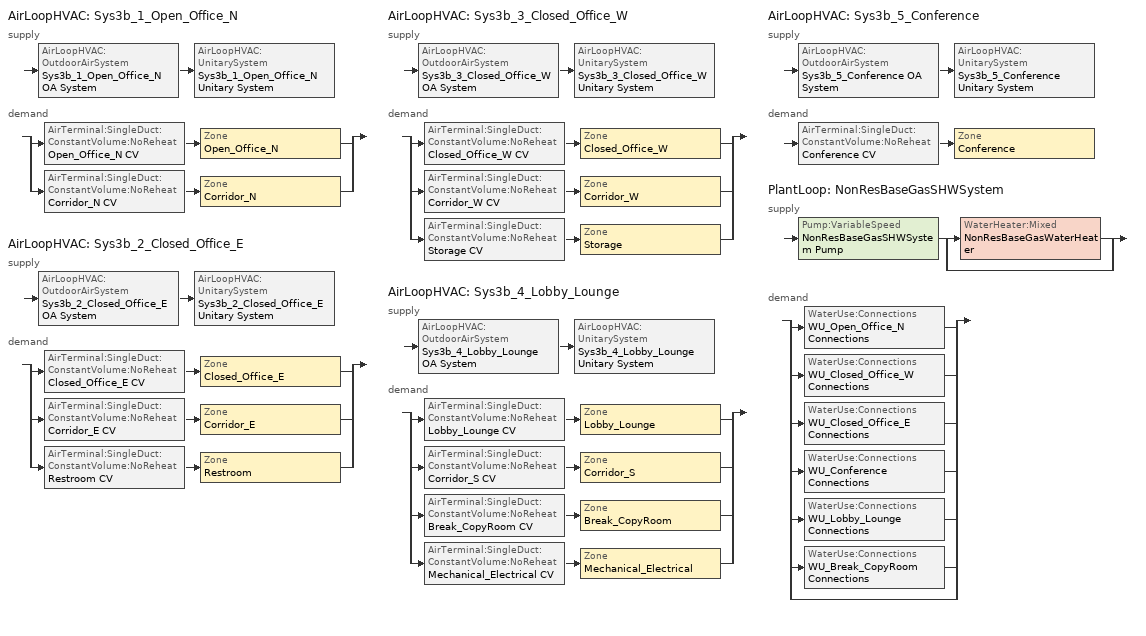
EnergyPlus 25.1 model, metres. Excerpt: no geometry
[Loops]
AirLoopHVAC 'Sys3b_1_Open_Office_N'
 supply: AirLoopHVAC:OutdoorAirSystem 'Sys3b_1_Open_Office_N OA System' > AirLoopHVAC:UnitarySystem 'Sys3b_1_Open_Office_N Unitary System'
 demand: split
  | AirTerminal:SingleDuct:ConstantVolume:NoReheat 'Open_Office_N CV' > Zone 'Open_Office_N'
  | AirTerminal:SingleDuct:ConstantVolume:NoReheat 'Corridor_N CV' > Zone 'Corridor_N'
AirLoopHVAC 'Sys3b_2_Closed_Office_E'
 supply: AirLoopHVAC:OutdoorAirSystem 'Sys3b_2_Closed_Office_E OA System' > AirLoopHVAC:UnitarySystem 'Sys3b_2_Closed_Office_E Unitary System'
 demand: split
  | AirTerminal:SingleDuct:ConstantVolume:NoReheat 'Closed_Office_E CV' > Zone 'Closed_Office_E'
  | AirTerminal:SingleDuct:ConstantVolume:NoReheat 'Corridor_E CV' > Zone 'Corridor_E'
  | AirTerminal:SingleDuct:ConstantVolume:NoReheat 'Restroom CV' > Zone 'Restroom'
AirLoopHVAC 'Sys3b_3_Closed_Office_W'
 supply: AirLoopHVAC:OutdoorAirSystem 'Sys3b_3_Closed_Office_W OA System' > AirLoopHVAC:UnitarySystem 'Sys3b_3_Closed_Office_W Unitary System'
 demand: split
  | AirTerminal:SingleDuct:ConstantVolume:NoReheat 'Closed_Office_W CV' > Zone 'Closed_Office_W'
  | AirTerminal:SingleDuct:ConstantVolume:NoReheat 'Corridor_W CV' > Zone 'Corridor_W'
  | AirTerminal:SingleDuct:ConstantVolume:NoReheat 'Storage CV' > Zone 'Storage'
AirLoopHVAC 'Sys3b_4_Lobby_Lounge'
 supply: AirLoopHVAC:OutdoorAirSystem 'Sys3b_4_Lobby_Lounge OA System' > AirLoopHVAC:UnitarySystem 'Sys3b_4_Lobby_Lounge Unitary System'
 demand: split
  | AirTerminal:SingleDuct:ConstantVolume:NoReheat 'Lobby_Lounge CV' > Zone 'Lobby_Lounge'
  | AirTerminal:SingleDuct:ConstantVolume:NoReheat 'Corridor_S CV' > Zone 'Corridor_S'
  | AirTerminal:SingleDuct:ConstantVolume:NoReheat 'Break_CopyRoom CV' > Zone 'Break_CopyRoom'
  | AirTerminal:SingleDuct:ConstantVolume:NoReheat 'Mechanical_Electrical CV' > Zone 'Mechanical_Electrical'
AirLoopHVAC 'Sys3b_5_Conference'
 supply: AirLoopHVAC:OutdoorAirSystem 'Sys3b_5_Conference OA System' > AirLoopHVAC:UnitarySystem 'Sys3b_5_Conference Unitary System'
 demand: AirTerminal:SingleDuct:ConstantVolume:NoReheat 'Conference CV' > Zone 'Conference'
PlantLoop 'NonResBaseGasSHWSystem'
 supply: Pump:VariableSpeed 'NonResBaseGasSHWSystem Pump' > split
  | WaterHeater:Mixed 'NonResBaseGasWaterHeater'
  | bypass
 demand: split
  | WaterUse:Connections 'WU_Open_Office_N Connections'
  | WaterUse:Connections 'WU_Closed_Office_W Connections'
  | WaterUse:Connections 'WU_Closed_Office_E Connections'
  | WaterUse:Connections 'WU_Conference Connections'
  | WaterUse:Connections 'WU_Lobby_Lounge Connections'
  | WaterUse:Connections 'WU_Break_CopyRoom Connections'
  | bypass
[DesignSpecification:OutdoorAir] Outdoor Air Method=Maximum; Outdoor Air Flow per Person {m3/s-person}=0.00707921; Outdoor Air Flow per Zone Floor Area {m3/s-m2}=0.000762; Outdoor Air Flow per Zone {m3/s}=0; Outdoor Air Flow Air Changes per Hour {1/hr}=0; Outdoor Air Schedule=OfficeSmallOfficeHVACAvail
DSOA_Open_Office_N; DSOA_Closed_Office_W; DSOA_Closed_Office_E; DSOA_Conference; DSOA_Lobby_Lounge; DSOA_Storage; DSOA_Mechanical_Electrical; DSOA_Restroom; DSOA_Break_CopyRoom; DSOA_Corridor_W; DSOA_Corridor_N; DSOA_Corridor_E; DSOA_Corridor_S
[Sizing:Plant]
NonResBaseGasSHWSystem: Loop Type=Heating; Design Loop Exit Temperature {C}=57.2222; Loop Design Temperature Difference {deltaC}=44.4444; Sizing Option=NonCoincident; Zone Timesteps in Averaging Window=1
[ZoneControl:Thermostat] Temperature Difference Between Cutout And Setpoint {deltaC}=0
Name | Zone or ZoneList | Control Type Schedule | Control 1
ZC_Conference | Conference | Conference Zn Thermostat Schedule | TSDSP_Conference
ZC_Lobby_Lounge | Lobby_Lounge | Lobby_Lounge Zn Thermostat Schedule | TSDSP_Lobby_Lounge
ZC_Storage | Storage | Storage Zn Thermostat Schedule | TSDSP_Storage
ZC_Mechanical_Electrical | Mechanical_Electrical | Mechanical_Electrical Zn Thermostat Schedule | TSDSP_Mechanical_Electrical
ZC_Restroom | Restroom | Restroom Zn Thermostat Schedule | TSDSP_Restroom
ZC_Break_CopyRoom | Break_CopyRoom | Break_CopyRoom Zn Thermostat Schedule | TSDSP_Break_CopyRoom
[ThermostatSetpoint:DualSetpoint]
Name | Heating Setpoint Temperature Schedule | Cooling Setpoint Temperature Schedule
TSDSP_Conference; TSDSP_Lobby_Lounge; TSDSP_Storage; TSDSP_Mechanical_Electrical; TSDSP_Restroom | OfficeSmallOfficeHtgSetpt | OfficeSmallOfficeClgSetpt
TSDSP_Break_CopyRoom | OfficeSmallOfficeCorridorHtgSetpt | OfficeSmallOfficeCorridorClgSetpt
[Pump:VariableSpeed]
NonResBaseGasSHWSystem Pump: Design Maximum Flow Rate {m3/s}=Autosize; Design Pump Head {Pa}=179352; Design Power Consumption {W}=Autosize; Motor Efficiency=0.9; Fraction of Motor Inefficiencies to Fluid Stream=0; Coefficient 1 of the Part Load Performance Curve=0; Coefficient 2 of the Part Load Performance Curve=1; Coefficient 3 of the Part Load Performance Curve=0; Coefficient 4 of the Part Load Performance Curve=0; Design Minimum Flow Rate {m3/s}=0; Pump Control Type=Continuous; Design Power Sizing Method=PowerPerFlowPerPressure; Design Electric Power per Unit Flow Rate {W/(m3/s)}=348701.1; Design Shaft Power per Unit Flow Rate per Unit Head {W/((m3/s)-Pa)}=1.28205; Design Minimum Flow Rate Fraction=0
[WaterHeater:Mixed]
NonResBaseGasWaterHeater: Tank Volume {m3}=0.189271; Setpoint Temperature Schedule=SHWSystemSetpointTemp135; Deadband Temperature Difference {deltaC}=2; Maximum Temperature Limit {C}=82; Heater Control Type=Cycle; Heater Maximum Capacity {W}=14573.3; Heater Minimum Capacity {W}=0; Heater Ignition Minimum Flow Rate {m3/s}=0; Heater Ignition Delay {s}=0; Heater Fuel Type=NaturalGas; Heater Thermal Efficiency=0.8; Off Cycle Parasitic Fuel Consumption Rate {W}=0; Off Cycle Parasitic Heat Fraction to Tank=0; On Cycle Parasitic Fuel Consumption Rate {W}=0; On Cycle Parasitic Heat Fraction to Tank=0; Ambient Temperature Indicator=Schedule; Ambient Temperature Schedule=WaterHeaterAmbientTemp; Off Cycle Loss Coefficient to Ambient Temperature {W/K}=6.63688; Off Cycle Loss Fraction to Zone=1; On Cycle Loss Coefficient to Ambient Temperature {W/K}=6.63688; On Cycle Loss Fraction to Zone=1; Use Side Effectiveness=1; Source Side Effectiveness=1; Use Side Design Flow Rate {m3/s}=autosize; Source Side Design Flow Rate {m3/s}=autosize; Indirect Water Heating Recovery Time {hr}=1.5; Source Side Flow Control Mode=IndirectHeatPrimarySetpoint
[PlantLoop]
NonResBaseGasSHWSystem: Fluid Type=Water; Plant Equipment Operation Scheme=NonResBaseGasSHWSystem Operation Schemes; Maximum Loop Temperature {C}=100; Minimum Loop Temperature {C}=0; Maximum Loop Flow Rate {m3/s}=Autosize; Minimum Loop Flow Rate {m3/s}=0; Plant Loop Volume {m3}=Autocalculate; Load Distribution Scheme=Optimal; Plant Loop Demand Calculation Scheme=SingleSetpoint; Common Pipe Simulation=None; Pressure Simulation Type=None; Loop Circulation Time {minutes}=2
[PlantEquipmentList]
NonResBaseGasSHWSystem Equipment List: NonResBaseGasWaterHeater
[PlantEquipmentOperation:HeatingLoad]
NonResBaseGasSHWSystem Heating Operation Scheme: Load Range 1 Lower Limit {W}=0; Load Range 1 Upper Limit {W}=1000000000; Range 1 Equipment List=NonResBaseGasSHWSystem Equipment List
[PlantEquipmentOperationSchemes]
NonResBaseGasSHWSystem Operation Schemes: Control Scheme 1=NonResBaseGasSHWSystem Heating Operation Scheme; Control Scheme 1 Schedule=Always On Discrete
[SetpointManager:Scheduled]
NonResBaseGasSHWSystem SPM Scheduled: Control Variable=Temperature; Schedule=TargetSHWTemp135; Setpoint Node or NodeList=NonResBaseGasSHWSystem Supply Mixer Outlet Node
[WaterUse:Equipment] Flow Rate Fraction Schedule=OfficeSmallOfficeServiceHotWater; Target Temperature Schedule=TargetSHWTemp135
Name | Peak Flow Rate {m3/s} | Zone
WU_Open_Office_N | 8.63734e-07 | Open_Office_N
WU_Closed_Office_W | 8.59724e-07 | Closed_Office_W
WU_Closed_Office_E | 8.59724e-07 | Closed_Office_E
WU_Conference | 1.42517e-06 | Conference
WU_Lobby_Lounge | 4.31868e-07 | Lobby_Lounge
WU_Break_CopyRoom | 3.43682e-07 | Break_CopyRoom
[WaterUse:Connections] Drain Water Heat Exchanger Type=None; Drain Water Heat Exchanger Destination=Plant
Name | Water Use Equipment 1
WU_Open_Office_N Connections | WU_Open_Office_N
WU_Closed_Office_W Connections | WU_Closed_Office_W
WU_Closed_Office_E Connections | WU_Closed_Office_E
WU_Conference Connections | WU_Conference
WU_Lobby_Lounge Connections | WU_Lobby_Lounge
WU_Break_CopyRoom Connections | WU_Break_CopyRoom
[Sizing:Zone] Zone Cooling Design Supply Air Temperature Input Method=TemperatureDifference; Zone Cooling Design Supply Air Temperature {C}=12.8; Zone Heating Design Supply Air Temperature Input Method=TemperatureDifference; Zone Heating Design Supply Air Temperature {C}=40; Zone Heating Design Supply Air Temperature Difference {deltaC}=13.8889; Zone Cooling Design Supply Air Humidity Ratio {kgWater/kgDryAir}=0.008; Zone Heating Design Supply Air Humidity Ratio {kgWater/kgDryAir}=0.008; Zone Heating Sizing Factor=1; Zone Cooling Sizing Factor=1; Cooling Design Air Flow Method=DesignDay; Cooling Design Air Flow Rate {m3/s}=0; Cooling Minimum Air Flow Fraction=0; Heating Design Air Flow Method=DesignDay; Heating Design Air Flow Rate {m3/s}=0; Heating Maximum Air Flow Fraction=0
Name | Zone Cooling Design Supply Air Temperature Difference {deltaC} | Design Specification Outdoor Air Object
Break_CopyRoom | 11.1111 | DSOA_Break_CopyRoom
Open_Office_N | 11.1111 | DSOA_Open_Office_N
Closed_Office_E | 11.1111 | DSOA_Closed_Office_E
Closed_Office_W | 11.1111 | DSOA_Closed_Office_W
Conference | 11.1111 | DSOA_Conference
Lobby_Lounge | 11.1111 | DSOA_Lobby_Lounge
Corridor_E | 11.1111 | DSOA_Corridor_E
Corridor_N | 11.1111 | DSOA_Corridor_N
Corridor_S | 11.1111 | DSOA_Corridor_S
Corridor_W | 11.1111 | DSOA_Corridor_W
Restroom | 8.33333 | DSOA_Restroom
Storage | 8.33333 | DSOA_Storage
Mechanical_Electrical | 8.33333 | DSOA_Mechanical_Electrical
[Sizing:System] Type of Load to Size On=Sensible; Design Outdoor Air Flow Rate {m3/s}=0; Central Heating Maximum System Air Flow Ratio=1; Preheat Design Temperature {C}=7; Preheat Design Humidity Ratio {kgWater/kgDryAir}=0.008; Precool Design Temperature {C}=11; Precool Design Humidity Ratio {kgWater/kgDryAir}=0.008; Central Cooling Design Supply Air Temperature {C}=12.8; Central Heating Design Supply Air Temperature {C}=35; Type of Zone Sum to Use=Coincident; 100% Outdoor Air in Cooling=No; 100% Outdoor Air in Heating=No; Central Cooling Design Supply Air Humidity Ratio {kgWater/kgDryAir}=0.008; Central Heating Design Supply Air Humidity Ratio {kgWater/kgDryAir}=0.008; Cooling Supply Air Flow Rate Method=DesignDay; Cooling Supply Air Flow Rate {m3/s}=0; Heating Supply Air Flow Rate Method=DesignDay; Heating Supply Air Flow Rate {m3/s}=0; System Outdoor Air Method=ZoneSum; Zone Maximum Outdoor Air Fraction=1; Cooling Design Capacity Method=CoolingDesignCapacity; Cooling Design Capacity {W}=autosize; Heating Design Capacity Method=HeatingDesignCapacity; Heating Design Capacity {W}=autosize; Central Cooling Capacity Control Method=OnOff
Sys3b_1_Open_Office_N; Sys3b_2_Closed_Office_E; Sys3b_3_Closed_Office_W; Sys3b_4_Lobby_Lounge; Sys3b_5_Conference
[AirTerminal:SingleDuct:ConstantVolume:NoReheat] Per Person Ventilation Rate Mode=CurrentOccupancy
Name | Maximum Air Flow Rate {m3/s} | Design Specification Outdoor Air Object
Break_CopyRoom CV | 0.0943895 | DSOA_Break_CopyRoom
Open_Office_N CV | autosize | DSOA_Open_Office_N
Closed_Office_E CV | autosize | DSOA_Closed_Office_E
Closed_Office_W CV | autosize | DSOA_Closed_Office_W
Conference CV | autosize | DSOA_Conference
Lobby_Lounge CV | autosize | DSOA_Lobby_Lounge
Corridor_E CV | 0.0943895 | DSOA_Corridor_E
Corridor_N CV | 0.0943895 | DSOA_Corridor_N
Corridor_S CV | 0.0943895 | DSOA_Corridor_S
Corridor_W CV | 0.0943895 | DSOA_Corridor_W
Restroom CV; Storage CV; Mechanical_Electrical CV | 0.0943895
[Zone equipment]
Break_CopyRoom: Break_CopyRoom CV
Open_Office_N: Open_Office_N CV
Closed_Office_E: Closed_Office_E CV
Closed_Office_W: Closed_Office_W CV
Conference: Conference CV
Lobby_Lounge: Lobby_Lounge CV
Corridor_E: Corridor_E CV
Corridor_N: Corridor_N CV
Corridor_S: Corridor_S CV
Corridor_W: Corridor_W CV
Restroom: Restroom CV, Restroom ExhFan
Storage: Storage CV
Mechanical_Electrical: Mechanical_Electrical CV
[Fan:ConstantVolume] Availability Schedule=OfficeSmallOfficeHVACAvail; Fan Total Efficiency=0.59; Pressure Rise {Pa}=967.81; Maximum Flow Rate {m3/s}=autosize; Motor Efficiency=0.9; Motor In Airstream Fraction=1
Sys3b_1_Open_Office_N Supply Fan; Sys3b_2_Closed_Office_E Supply Fan; Sys3b_3_Closed_Office_W Supply Fan; Sys3b_4_Lobby_Lounge Supply Fan; Sys3b_5_Conference Supply Fan
[Fan:ZoneExhaust]
Restroom ExhFan: Availability Schedule=OfficeSmallOfficeHVACAvail; Fan Total Efficiency=0.55575; Pressure Rise {Pa}=235.627; Maximum Flow Rate {m3/s}=0.0235974; System Availability Manager Coupling Mode=Decoupled; Balanced Exhaust Fraction Schedule=Off
[Coil:Cooling:DX:SingleSpeed] Availability Schedule=Always On Discrete; Gross Rated Total Cooling Capacity {W}=autosize; Gross Rated Sensible Heat Ratio=autosize; Gross Rated Cooling COP {W/W}=3.3; Rated Air Flow Rate {m3/s}=autosize; Total Cooling Capacity Function of Temperature Curve=CoilClgDXQRatio_fTwbToadbSI; Total Cooling Capacity Function of Flow Fraction Curve=CoilClgDXSnglQRatio_fCFMRatio; Energy Input Ratio Function of Temperature Curve=CoilClgDXSEEREIR_fTwbToadbSI; Energy Input Ratio Function of Flow Fraction Curve=CoilClgDXSnglEIRRatio_fCFMRatio; Part Load Fraction Correlation Curve=CoilClgDXSEEREIRRatio_fQFrac; Nominal Time for Condensate Removal to Begin {s}=0; Ratio of Initial Moisture Evaporation Rate and Steady State Latent Capacity=0; Maximum Cycling Rate {cycles/hr}=0; Latent Capacity Time Constant {s}=0; Condenser Type=AirCooled; Evaporative Condenser Effectiveness=0; Evaporative Condenser Pump Rated Power Consumption {W}=0; Crankcase Heater Capacity {W}=0; Maximum Outdoor Dry-Bulb Temperature for Crankcase Heater Operation {C}=0
Sys3b_1_Open_Office_N Cooling Coil; Sys3b_2_Closed_Office_E Cooling Coil; Sys3b_3_Closed_Office_W Cooling Coil; Sys3b_4_Lobby_Lounge Cooling Coil; Sys3b_5_Conference Cooling Coil
[Coil:Heating:Electric] Availability Schedule=Always On Discrete; Efficiency=1; Nominal Capacity {W}=autosize
Sys3b_1_Open_Office_N Supp Heat or Reheat Coil; Sys3b_2_Closed_Office_E Supp Heat or Reheat Coil; Sys3b_3_Closed_Office_W Supp Heat or Reheat Coil; Sys3b_4_Lobby_Lounge Supp Heat or Reheat Coil; Sys3b_5_Conference Supp Heat or Reheat Coil
[Coil:Heating:DX:SingleSpeed] Availability Schedule=Always On Discrete; Gross Rated Heating Capacity {W}=autosize; Gross Rated Heating COP {W/W}=3.18; Rated Air Flow Rate {m3/s}=autosize; Heating Capacity Function of Temperature Curve=CoilHtgHPQRatio_fToadbSI; Heating Capacity Function of Flow Fraction Curve=CoilHtgHPQRatio_fCFMRatio; Energy Input Ratio Function of Temperature Curve=CoilHtgHPEIRRatio_fToadbSI; Energy Input Ratio Function of Flow Fraction Curve=CoilHtgHPEIRRatio_fCFMRatio; Part Load Fraction Correlation Curve=CoilHtgHPEIRRatio_fQFrac; Defrost Energy Input Ratio Function of Temperature Curve=BaseSys7or3b CoilHtg Defrost Curve; Minimum Outdoor Dry-Bulb Temperature for Compressor Operation {C}=-8; Maximum Outdoor Dry-Bulb Temperature for Defrost Operation {C}=5; Crankcase Heater Capacity {W}=0; Maximum Outdoor Dry-Bulb Temperature for Crankcase Heater Operation {C}=0; Defrost Strategy=ReverseCycle; Defrost Control=Timed; Defrost Time Period Fraction=0.058333; Resistive Defrost Heater Capacity {W}=autosize
Sys3b_1_Open_Office_N Heating Coil; Sys3b_2_Closed_Office_E Heating Coil; Sys3b_3_Closed_Office_W Heating Coil; Sys3b_4_Lobby_Lounge Heating Coil; Sys3b_5_Conference Heating Coil
[AirLoopHVAC:UnitarySystem] Control Type=Load; Dehumidification Control Type=None; Fan Placement=BlowThrough; Supply Air Fan Operating Mode Schedule=Always On Discrete; DX Heating Coil Sizing Ratio=1; Latent Load Control=SensibleOnlyLoadControl; Cooling Supply Air Flow Rate Method=SupplyAirFlowRate; Cooling Supply Air Flow Rate {m3/s}=autosize; Heating Supply Air Flow Rate Method=SupplyAirFlowRate; Heating Supply Air Flow Rate {m3/s}=autosize; No Load Supply Air Flow Rate Method=SupplyAirFlowRate; No Load Supply Air Flow Rate {m3/s}=autosize; Maximum Supply Air Temperature {C}=Autosize; Maximum Outdoor Dry-Bulb Temperature for Supplemental Heater Operation {C}=21
Name | Controlling Zone or Thermostat Location | Supply Fan | Heating Coil | Cooling Coil | Supplemental Heating Coil
Sys3b_1_Open_Office_N Unitary System | Open_Office_N | Sys3b_1_Open_Office_N Supply Fan | Sys3b_1_Open_Office_N Heating Coil | Sys3b_1_Open_Office_N Cooling Coil | Sys3b_1_Open_Office_N Supp Heat or Reheat Coil
Sys3b_2_Closed_Office_E Unitary System | Closed_Office_E | Sys3b_2_Closed_Office_E Supply Fan | Sys3b_2_Closed_Office_E Heating Coil | Sys3b_2_Closed_Office_E Cooling Coil | Sys3b_2_Closed_Office_E Supp Heat or Reheat Coil
Sys3b_3_Closed_Office_W Unitary System | Closed_Office_W | Sys3b_3_Closed_Office_W Supply Fan | Sys3b_3_Closed_Office_W Heating Coil | Sys3b_3_Closed_Office_W Cooling Coil | Sys3b_3_Closed_Office_W Supp Heat or Reheat Coil
Sys3b_4_Lobby_Lounge Unitary System | Lobby_Lounge | Sys3b_4_Lobby_Lounge Supply Fan | Sys3b_4_Lobby_Lounge Heating Coil | Sys3b_4_Lobby_Lounge Cooling Coil | Sys3b_4_Lobby_Lounge Supp Heat or Reheat Coil
Sys3b_5_Conference Unitary System | Conference | Sys3b_5_Conference Supply Fan | Sys3b_5_Conference Heating Coil | Sys3b_5_Conference Cooling Coil | Sys3b_5_Conference Supp Heat or Reheat Coil
[Controller:OutdoorAir] Minimum Outdoor Air Flow Rate {m3/s}=0; Maximum Outdoor Air Flow Rate {m3/s}=autosize; Economizer Control Type=NoEconomizer; Economizer Control Action Type=ModulateFlow; Lockout Type=NoLockout; Minimum Limit Type=FixedMinimum
Name | Mechanical Ventilation Controller
Sys3b_1_Open_Office_N OA Controller | Sys3b_1_Open_Office_N OACtrl Mech Vent Controller
Sys3b_2_Closed_Office_E OA Controller | Sys3b_2_Closed_Office_E OACtrl Mech Vent Controller
Sys3b_3_Closed_Office_W OA Controller | Sys3b_3_Closed_Office_W OACtrl Mech Vent Controller
Sys3b_4_Lobby_Lounge OA Controller | Sys3b_4_Lobby_Lounge OACtrl Mech Vent Controller
Sys3b_5_Conference OA Controller | Sys3b_5_Conference OACtrl Mech Vent Controller
[Controller:MechanicalVentilation] Availability Schedule=OfficeSmallOfficeHVACAvail; Demand Controlled Ventilation=No; System Outdoor Air Method=ZoneSum
Name | Zone or ZoneList 1 | Design Specification Outdoor Air Object Name 1 | Zone or ZoneList 2 | Design Specification Outdoor Air Object Name 2 | Zone or ZoneList 3 | Design Specification Outdoor Air Object Name 3 | Zone or ZoneList 4 | Design Specification Outdoor Air Object Name 4
Sys3b_1_Open_Office_N OACtrl Mech Vent Controller | Open_Office_N | DSOA_Open_Office_N | Corridor_N | DSOA_Corridor_N
Sys3b_2_Closed_Office_E OACtrl Mech Vent Controller | Closed_Office_E | DSOA_Closed_Office_E | Corridor_E | DSOA_Corridor_E | Restroom | DSOA_Restroom
Sys3b_3_Closed_Office_W OACtrl Mech Vent Controller | Closed_Office_W | DSOA_Closed_Office_W | Corridor_W | DSOA_Corridor_W | Storage | DSOA_Storage
Sys3b_4_Lobby_Lounge OACtrl Mech Vent Controller | Lobby_Lounge | DSOA_Lobby_Lounge | Corridor_S | DSOA_Corridor_S | Mechanical_Electrical | DSOA_Mechanical_Electrical | Break_CopyRoom | DSOA_Break_CopyRoom
Sys3b_5_Conference OACtrl Mech Vent Controller | Conference | DSOA_Conference
[AirLoopHVAC] Design Supply Air Flow Rate {m3/s}=autosize
Sys3b_1_Open_Office_N; Sys3b_2_Closed_Office_E; Sys3b_3_Closed_Office_W; Sys3b_4_Lobby_Lounge; Sys3b_5_Conference
[AvailabilityManager:NightCycle] Applicability Schedule=Always On Discrete; Fan Schedule=OfficeSmallOfficeHVACAvail; Control Type=CycleOnControlZone; Thermostat Tolerance {deltaC}=1.11111; Cycling Run Time Control Type=ThermostatWithMinimumRunTime; Cycling Run Time {s}=900
Name | Control Zone or Zone List
Availability Manager Night Cycle 1 | Closed_Office_E
Availability Manager Night Cycle 2 | Closed_Office_W
Availability Manager Night Cycle 3 | Open_Office_N
Availability Manager Night Cycle 4 | Lobby_Lounge
Availability Manager Night Cycle 5 | Conference
[SetpointManager:SingleZone:Heating] Control Variable=Temperature; Minimum Supply Air Temperature {C}=12.7778; Maximum Supply Air Temperature {C}=35
Name | Control Zone | Setpoint Node or NodeList
Sys3b_1_Open_Office_N Heating Supply Air Temp Manager | Open_Office_N | Sys3b_1_Open_Office_N Supp Heat Coil Outlet
Sys3b_2_Closed_Office_E Heating Supply Air Temp Manager | Closed_Office_E | Sys3b_2_Closed_Office_E Supp Heat Coil Outlet
Sys3b_3_Closed_Office_W Heating Supply Air Temp Manager | Closed_Office_W | Sys3b_3_Closed_Office_W Supp Heat Coil Outlet
Sys3b_4_Lobby_Lounge Heating Supply Air Temp Manager | Lobby_Lounge | Sys3b_4_Lobby_Lounge Supp Heat Coil Outlet
Sys3b_5_Conference Heating Supply Air Temp Manager | Conference | Sys3b_5_Conference Supp Heat Coil Outlet
[SetpointManager:SingleZone:Cooling] Control Variable=Temperature; Minimum Supply Air Temperature {C}=13; Maximum Supply Air Temperature {C}=35
Name | Control Zone | Setpoint Node or NodeList
Sys3b_1_Open_Office_N Economizer Supply Air Temp Manager | Open_Office_N | Sys3b_1_Open_Office_N Cooling Coil Outlet
Sys3b_2_Closed_Office_E Economizer Supply Air Temp Manager | Closed_Office_E | Sys3b_2_Closed_Office_E Cooling Coil Outlet
Sys3b_3_Closed_Office_W Economizer Supply Air Temp Manager | Closed_Office_W | Sys3b_3_Closed_Office_W Cooling Coil Outlet
Sys3b_4_Lobby_Lounge Economizer Supply Air Temp Manager | Lobby_Lounge | Sys3b_4_Lobby_Lounge Cooling Coil Outlet
Sys3b_5_Conference Economizer Supply Air Temp Manager | Conference | Sys3b_5_Conference Cooling Coil Outlet
[SetpointManager:MixedAir] Control Variable=Temperature
Name | Setpoint Node or NodeList
Sys3b_1_Open_Office_N OA Temp Manager | Sys3b_1_Open_Office_N Mixed Air Outlet
Sys3b_2_Closed_Office_E OA Temp Manager | Sys3b_2_Closed_Office_E Mixed Air Outlet
Sys3b_3_Closed_Office_W OA Temp Manager | Sys3b_3_Closed_Office_W Mixed Air Outlet
Sys3b_4_Lobby_Lounge OA Temp Manager | Sys3b_4_Lobby_Lounge Mixed Air Outlet
Sys3b_5_Conference OA Temp Manager | Sys3b_5_Conference Mixed Air Outlet
[Schedule:Constant]
Always On Discrete: On Off Limits, 1
[Schedule:Day:Hourly]
OffDay: Fraction, 0, 0, 0, 0, 0, 0, 0, 0, 0, 0, 0, 0, 0, 0, 0, 0, 0, 0, 0, 0, 0, 0, 0, 0
WaterHeaterAmbientTempDaily: Temperature, 20, 20, 20, 20, 20, 20, 20, 20, 20, 20, 20, 20, 20, 20, 20, 20, 20, 20, 20, 20, 20, 20, 20, 20
SHWSystemSetpointTemp135Daily; TargetSHWTemp135Daily: Temperature, 57.2, 57.2, 57.2, 57.2, 57.2, 57.2, 57.2, 57.2, 57.2, 57.2, 57.2, 57.2, 57.2, 57.2, 57.2, 57.2, 57.2, 57.2, 57.2, 57.2, 57.2, 57.2, 57.2, 57.2
OfficeSmallOfficeHVACAvailWD: OnOff, 0, 0, 0, 0, 0, 1, 1, 1, 1, 1, 1, 1, 1, 1, 1, 1, 1, 1, 1, 1, 1, 1, 1, 1
OfficeSmallOfficeHVACAvailSat; OfficeSmallOfficeHVACAvailSun: OnOff, 0, 0, 0, 0, 0, 0, 0, 0, 0, 0, 0, 0, 0, 0, 0, 0, 0, 0, 0, 0, 0, 0, 0, 0
OfficeSmallOfficeServiceHotWaterWD: Fraction, 0.05, 0.05, 0.05, 0.05, 0.05, 0.08, 0.07, 0.19, 0.35, 0.38, 0.39, 0.47, 0.57, 0.54, 0.34, 0.33, 0.44, 0.26, 0.21, 0.15, 0.17, 0.08, 0.05, 0.05
OfficeSmallOfficeServiceHotWaterSat: Fraction, 0.05, 0.05, 0.05, 0.05, 0.05, 0.08, 0.07, 0.11, 0.15, 0.21, 0.19, 0.23, 0.2, 0.19, 0.15, 0.12, 0.14, 0.07, 0.07, 0.07, 0.07, 0.09, 0.05, 0.05
OfficeSmallOfficeServiceHotWaterSun: Fraction, 0.04, 0.04, 0.04, 0.04, 0.04, 0.07, 0.04, 0.04, 0.04, 0.04, 0.04, 0.06, 0.06, 0.09, 0.06, 0.04, 0.04, 0.04, 0.04, 0.04, 0.04, 0.07, 0.04, 0.04
OfficeSmallOfficeHtgSetptWD: Temperature, 15.56, 15.56, 15.56, 15.56, 15.56, 21.11, 21.11, 21.11, 21.11, 21.11, 21.11, 21.11, 21.11, 21.11, 21.11, 21.11, 21.11, 21.11, 21.11, 21.11, 21.11, 21.11, 21.11, 21.11
OfficeSmallOfficeHtgSetptSat; OfficeSmallOfficeHtgSetptSun; OfficeSmallOfficeCorridorHtgSetptSat; OfficeSmallOfficeCorridorHtgSetptSun: Temperature, 15.56, 15.56, 15.56, 15.56, 15.56, 15.56, 15.56, 15.56, 15.56, 15.56, 15.56, 15.56, 15.56, 15.56, 15.56, 15.56, 15.56, 15.56, 15.56, 15.56, 15.56, 15.56, 15.56, 15.56
OfficeSmallOfficeClgSetptWD: Temperature, 29.44, 29.44, 29.44, 29.44, 29.44, 23.89, 23.89, 23.89, 23.89, 23.89, 23.89, 23.89, 23.89, 23.89, 23.89, 23.89, 23.89, 23.89, 23.89, 23.89, 23.89, 23.89, 23.89, 23.89
OfficeSmallOfficeClgSetptSat; OfficeSmallOfficeClgSetptSun; OfficeSmallOfficeCorridorClgSetptSat; OfficeSmallOfficeCorridorClgSetptSun: Temperature, 29.44, 29.44, 29.44, 29.44, 29.44, 29.44, 29.44, 29.44, 29.44, 29.44, 29.44, 29.44, 29.44, 29.44, 29.44, 29.44, 29.44, 29.44, 29.44, 29.44, 29.44, 29.44, 29.44, 29.44
OfficeSmallOfficeCorridorHtgSetptWD: Temperature, 15.56, 15.56, 15.56, 15.56, 15.56, 18.11, 18.11, 18.11, 18.11, 18.11, 18.11, 18.11, 18.11, 18.11, 18.11, 18.11, 18.11, 18.11, 18.11, 18.11, 18.11, 18.11, 18.11, 18.11
OfficeSmallOfficeCorridorClgSetptWD: Temperature, 29.44, 29.44, 29.44, 29.44, 29.44, 25.89, 25.89, 25.89, 25.89, 25.89, 25.89, 25.89, 25.89, 25.89, 25.89, 25.89, 25.89, 25.89, 25.89, 25.89, 25.89, 25.89, 25.89, 25.89
[Schedule:Week:Daily]
OffWk: OffDay, OffDay, OffDay, OffDay, OffDay, OffDay, OffDay, OffDay, OffDay, OffDay, OffDay, OffDay
WaterHeaterAmbientTempWk: WaterHeaterAmbientTempDaily, WaterHeaterAmbientTempDaily, WaterHeaterAmbientTempDaily, WaterHeaterAmbientTempDaily, WaterHeaterAmbientTempDaily, WaterHeaterAmbientTempDaily, WaterHeaterAmbientTempDaily, WaterHeaterAmbientTempDaily, WaterHeaterAmbientTempDaily, WaterHeaterAmbientTempDaily, WaterHeaterAmbientTempDaily, WaterHeaterAmbientTempDaily
SHWSystemSetpointTemp135Wk: SHWSystemSetpointTemp135Daily, SHWSystemSetpointTemp135Daily, SHWSystemSetpointTemp135Daily, SHWSystemSetpointTemp135Daily, SHWSystemSetpointTemp135Daily, SHWSystemSetpointTemp135Daily, SHWSystemSetpointTemp135Daily, SHWSystemSetpointTemp135Daily, SHWSystemSetpointTemp135Daily, SHWSystemSetpointTemp135Daily, SHWSystemSetpointTemp135Daily, SHWSystemSetpointTemp135Daily
TargetSHWTemp135Wk: TargetSHWTemp135Daily, TargetSHWTemp135Daily, TargetSHWTemp135Daily, TargetSHWTemp135Daily, TargetSHWTemp135Daily, TargetSHWTemp135Daily, TargetSHWTemp135Daily, TargetSHWTemp135Daily, TargetSHWTemp135Daily, TargetSHWTemp135Daily, TargetSHWTemp135Daily, TargetSHWTemp135Daily
OfficeSmallOfficeClgSetptWk: OfficeSmallOfficeClgSetptSun, OfficeSmallOfficeClgSetptWD, OfficeSmallOfficeClgSetptWD, OfficeSmallOfficeClgSetptWD, OfficeSmallOfficeClgSetptWD, OfficeSmallOfficeClgSetptWD, OfficeSmallOfficeClgSetptSat, OfficeSmallOfficeClgSetptSun, OfficeSmallOfficeClgSetptWD, OfficeSmallOfficeClgSetptWD, OfficeSmallOfficeClgSetptSun, OfficeSmallOfficeClgSetptSun
OfficeSmallOfficeCorridorClgSetptWk: OfficeSmallOfficeCorridorClgSetptSun, OfficeSmallOfficeCorridorClgSetptWD, OfficeSmallOfficeCorridorClgSetptWD, OfficeSmallOfficeCorridorClgSetptWD, OfficeSmallOfficeCorridorClgSetptWD, OfficeSmallOfficeCorridorClgSetptWD, OfficeSmallOfficeCorridorClgSetptSat, OfficeSmallOfficeCorridorClgSetptSun, OfficeSmallOfficeCorridorClgSetptWD, OfficeSmallOfficeCorridorClgSetptWD, OfficeSmallOfficeCorridorClgSetptSun, OfficeSmallOfficeCorridorClgSetptSun
OfficeSmallOfficeHVACAvailWk: OfficeSmallOfficeHVACAvailSun, OfficeSmallOfficeHVACAvailWD, OfficeSmallOfficeHVACAvailWD, OfficeSmallOfficeHVACAvailWD, OfficeSmallOfficeHVACAvailWD, OfficeSmallOfficeHVACAvailWD, OfficeSmallOfficeHVACAvailSat, OfficeSmallOfficeHVACAvailSun, OfficeSmallOfficeHVACAvailWD, OfficeSmallOfficeHVACAvailWD, OfficeSmallOfficeHVACAvailSun, OfficeSmallOfficeHVACAvailSun
OfficeSmallOfficeHtgSetptWk: OfficeSmallOfficeHtgSetptSun, OfficeSmallOfficeHtgSetptWD, OfficeSmallOfficeHtgSetptWD, OfficeSmallOfficeHtgSetptWD, OfficeSmallOfficeHtgSetptWD, OfficeSmallOfficeHtgSetptWD, OfficeSmallOfficeHtgSetptSat, OfficeSmallOfficeHtgSetptSun, OfficeSmallOfficeHtgSetptWD, OfficeSmallOfficeHtgSetptWD, OfficeSmallOfficeHtgSetptSun, OfficeSmallOfficeHtgSetptSun
OfficeSmallOfficeCorridorHtgSetptWk: OfficeSmallOfficeCorridorHtgSetptSun, OfficeSmallOfficeCorridorHtgSetptWD, OfficeSmallOfficeCorridorHtgSetptWD, OfficeSmallOfficeCorridorHtgSetptWD, OfficeSmallOfficeCorridorHtgSetptWD, OfficeSmallOfficeCorridorHtgSetptWD, OfficeSmallOfficeCorridorHtgSetptSat, OfficeSmallOfficeCorridorHtgSetptSun, OfficeSmallOfficeCorridorHtgSetptWD, OfficeSmallOfficeCorridorHtgSetptWD, OfficeSmallOfficeCorridorHtgSetptSun, OfficeSmallOfficeCorridorHtgSetptSun
OfficeSmallOfficeServiceHotWaterWk: OfficeSmallOfficeServiceHotWaterSun, OfficeSmallOfficeServiceHotWaterWD, OfficeSmallOfficeServiceHotWaterWD, OfficeSmallOfficeServiceHotWaterWD, OfficeSmallOfficeServiceHotWaterWD, OfficeSmallOfficeServiceHotWaterWD, OfficeSmallOfficeServiceHotWaterSat, OfficeSmallOfficeServiceHotWaterSun, OfficeSmallOfficeServiceHotWaterWD, OfficeSmallOfficeServiceHotWaterWD, OfficeSmallOfficeServiceHotWaterSun, OfficeSmallOfficeServiceHotWaterSun
[Schedule:Year]
Off: Fraction, OffWk, 1, 1, 12, 31
WaterHeaterAmbientTemp: Temperature, WaterHeaterAmbientTempWk, 1, 1, 12, 31
SHWSystemSetpointTemp135: Temperature, SHWSystemSetpointTemp135Wk, 1, 1, 12, 31
TargetSHWTemp135: Temperature, TargetSHWTemp135Wk, 1, 1, 12, 31
OfficeSmallOfficeClgSetpt: Temperature, OfficeSmallOfficeClgSetptWk, 1, 1, 12, 31
OfficeSmallOfficeCorridorClgSetpt: Temperature, OfficeSmallOfficeCorridorClgSetptWk, 1, 1, 12, 31
OfficeSmallOfficeHVACAvail: OnOff, OfficeSmallOfficeHVACAvailWk, 1, 1, 12, 31
OfficeSmallOfficeHtgSetpt: Temperature, OfficeSmallOfficeHtgSetptWk, 1, 1, 12, 31
OfficeSmallOfficeCorridorHtgSetpt: Temperature, OfficeSmallOfficeCorridorHtgSetptWk, 1, 1, 12, 31
OfficeSmallOfficeServiceHotWater: Fraction, OfficeSmallOfficeServiceHotWaterWk, 1, 1, 12, 31
[Schedule:Compact]
Conference Zn Thermostat Schedule; Lobby_Lounge Zn Thermostat Schedule; Storage Zn Thermostat Schedule; Mechanical_Electrical Zn Thermostat Schedule; Restroom Zn Thermostat Schedule; Break_CopyRoom Zn Thermostat Schedule: Through: 12/31, For: AllDays, Until: 24:00, 4
[Curve:Quadratic] Minimum Value of x=0
Name | Coefficient1 Constant | Coefficient2 x | Coefficient3 x**2 | Maximum Value of x | Minimum Curve Output | Maximum Curve Output
CoilClgDXSnglQRatio_fCFMRatio | 0.8 | 0.2 | 0 | 100 | 0.8
CoilClgDXSnglEIRRatio_fCFMRatio | 1.156 | -0.1816 | 0.0256 | 100
CoilHtgHPQRatio_fCFMRatio | 0.84 | 0.16 | 0 | 100 | 0.84
CoilHtgHPEIRRatio_fCFMRatio | 1.3824 | -0.4336 | 0.0512 | 1
CoilHtgHPEIRRatio_fQFrac | 0.85 | 0.15 | 0 | 1 | 0.85 | 1
[Curve:Cubic]
Name | Coefficient1 Constant | Coefficient2 x | Coefficient3 x**2 | Coefficient4 x**3 | Minimum Value of x | Maximum Value of x | Minimum Curve Output | Maximum Curve Output
CoilClgDXSEEREIRRatio_fQFrac | 1 | 0 | 0 | 0 | 0.7 | 1 | 1 | 1
CoilHtgHPQRatio_fToadbSI | 0.729009 | 0.031928 | 0.000136 | -9e-06 | 0 | 10 | 0.17 | 1.05
CoilHtgHPEIRRatio_fToadbSI | 1.21829 | -0.036117 | 0.00142 | -2.7e-05 | 0 | 10 | 0.97 | 3.18
[Curve:Biquadratic]
Name | Coefficient1 Constant | Coefficient2 x | Coefficient3 x**2 | Coefficient4 y | Coefficient5 y**2 | Coefficient6 x*y | Minimum Value of x | Maximum Value of x | Minimum Value of y | Maximum Value of y | Minimum Curve Output | Maximum Curve Output
CoilClgDXQRatio_fTwbToadbSI | 0.86779 | 0.014245 | 0.000554 | -0.007569 | 3.2e-05 | -0.000191 | 13.89 | 25 | 23.89 | 46.11 | 0.77 | 1.29
BaseSys7or3b CoilHtg Defrost Curve | 1 | 0 | 0 | 0 | 0 | 0 | 0 | 1 | 0 | 1
[Table:IndependentVariable]
CoilClgDXSEEREIR_fTwbToadbSI_IndependentVariable_0: Cubic, Constant, 13.89, 25, Temperature, 13.89, 19.44, 25
CoilClgDXSEEREIR_fTwbToadbSI_IndependentVariable_1: Cubic, Constant, 27.78, 43.33, Temperature, 27.78, 35, 43.33
[Table:IndependentVariableList]
CoilClgDXSEEREIR_fTwbToadbSI_IndependentVariableList: CoilClgDXSEEREIR_fTwbToadbSI_IndependentVariable_0, CoilClgDXSEEREIR_fTwbToadbSI_IndependentVariable_1
[Table:Lookup]
CoilClgDXSEEREIR_fTwbToadbSI: CoilClgDXSEEREIR_fTwbToadbSI_IndependentVariableList, DivisorOnly, 1, Dimensionless, 0.916875, 1.16301, 1.41138, 0.78414, 1, 1.21791, 0.690413, 0.884805, 1.08116
